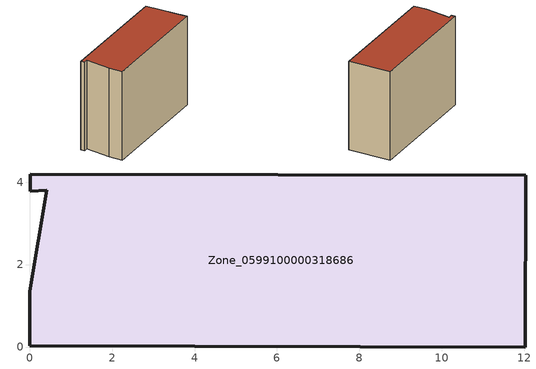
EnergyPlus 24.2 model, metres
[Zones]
Zone_0599100000318686
 floor ground (C_G): 12.04,4.17 12.03,0 0,0.03 0,1.35 0.41,3.8 0.01,3.78 0.01,4.2 z0
 wall outside (C_F): 0.41,3.8 0,1.35 0,0.03 12.03,0 12.04,4.17 0.01,4.2 0.01,3.78 0.41,3.8 z0:8.86
 roof outside (C_R): 0.01,3.78 0.41,3.8 0,1.35 0,0.03 12.03,0 12.04,4.17 0.01,4.2 z8.86
[BUILDING]
Pand.0599100000318686: North Axis=0; Terrain=City; Loads Convergence Tolerance Value=0.04; Temperature Convergence Tolerance Value=0.4; Solar Distribution=FullExterior; Maximum Number of Warmup Days=25; Minimum Number of Warmup Days=1
[Site:Location]
Rotterdam.The.Hague.AP_ZH_NLD Design_Conditions: Latitude=51.96; Longitude=4.45; Time Zone=1; Elevation=-4.5
[SITE:GROUNDTEMPERATURE:BUILDINGSURFACE]
18, 18, 18, 18, 18, 18, 18, 18, 18, 18, 18, 18
[MATERIAL] Thermal Absorptance=0.9; Solar Absorptance=0.7; Visible Absorptance=0.7
Name | Roughness | Thickness | Conductivity | Density | Specific Heat
G.TI.1992-2005 | MediumSmooth | 0.15 | 0.06 | 540 | 1210
F.TI.1992-2005 | Rough | 0.3 | 0.12 | 1920 | 840
R.TI.1992-2005 | MediumRough | 0.2 | 0.08 | 1500 | 1000
[CONSTRUCTION]
C_G: G.TI.1992-2005
C_F: F.TI.1992-2005
C_R: R.TI.1992-2005
[ZONE]
Zone_0599100000318686: Type=1; Multiplier=1; Ceiling Height=Autocalculate; Volume=Autocalculate; Floor Area=autocalculate; Part of Total Floor Area=Yes
[ZONEINFILTRATION:DESIGNFLOWRATE]
Infil_Zone_0599100000318686: Zone or ZoneList or Space or SpaceList=Zone_0599100000318686; Schedule=AlwaysOn; Design Flow Rate Calculation Method=Flow/Area; Flow Rate per Floor Area=0.0015; Constant Term Coefficient=1; Temperature Term Coefficient=0; Velocity Term Coefficient=0; Velocity Squared Term Coefficient=0
[HVACTEMPLATE:ZONE:IDEALLOADSAIRSYSTEM]
Zone_0599100000318686: Maximum Heating Supply Air Temperature=50; Minimum Cooling Supply Air Temperature=13; Maximum Heating Supply Air Humidity Ratio=0.0156; Minimum Cooling Supply Air Humidity Ratio=0.0077; Heating Limit=NoLimit; Cooling Limit=NoLimit; Dehumidification Control Type=ConstantSensibleHeatRatio; Cooling Sensible Heat Ratio=0.7; Dehumidification Setpoint=60; Humidification Control Type=None; Humidification Setpoint=30; Outdoor Air Method=None; Outdoor Air Flow Rate per Person=0.00944; Outdoor Air Flow Rate per Zone Floor Area=0; Outdoor Air Flow Rate per Zone=0; Demand Controlled Ventilation Type=None; Outdoor Air Economizer Type=NoEconomizer; Heat Recovery Type=None; Sensible Heat Recovery Effectiveness=0.7; Latent Heat Recovery Effectiveness=0.65
[ZONECONTROL:THERMOSTAT]
ThermostatControl_Zone_0599100000318686: Zone or ZoneList=Zone_0599100000318686; Control Type Schedule=DualSetpointControlType; Control 1=Thermostat_Zone_0599100000318686; Temperature Difference Between Cutout And Setpoint=0
[THERMOSTATSETPOINT:DUALSETPOINT]
Thermostat_Zone_0599100000318686: Heating Setpoint Temperature Schedule=HeatingSetpoint_Zone_0599100000318686; Cooling Setpoint Temperature Schedule=CoolingSetpoint_Zone_0599100000318686
[SCHEDULE:COMPACT]
HeatingSetpoint_Zone_0599100000318686: Through: 12/31, For: AllDays, Until: 24:00, 21
CoolingSetpoint_Zone_0599100000318686: Through: 12/31, For: AllDays, Until: 24:00, 24
DualSetpointControlType: Through: 12/31, For: AllDays, Until: 24:00, 4
AlwaysOn: Through: 12/31, For: AllDays, Until: 24:00, 1
